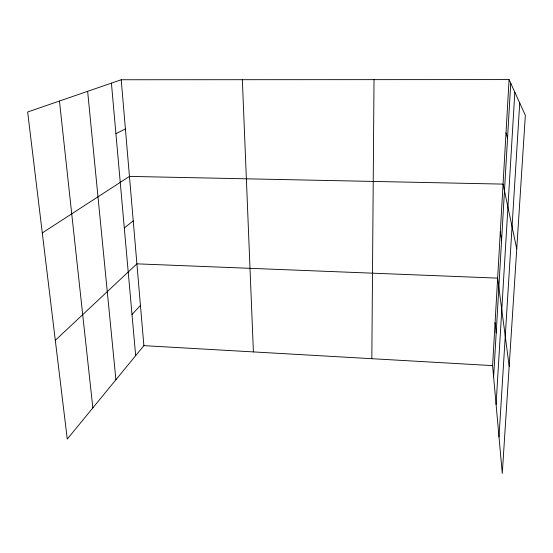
<?xml version="1.0" encoding="UTF-8"?>
<svg xmlns="http://www.w3.org/2000/svg" width="553" height="553" viewBox="0 0 553 553"><rect width="100%" height="100%" fill="white"/><g stroke="black" fill="none" stroke-linecap="round" stroke-linejoin="round"><path stroke-width="0.83" d="M371.83 358.697L374.022 79.646M509.078 79.591L525.35 115.356L502.276 473.409L492.605 365.616L509.078 79.591L121.211 79.75L27.65 111.996L67.266 439.089L143.87 345.639L121.211 79.75M493.622 376.987L510.744 83.254M496.089 404.499L514.829 92.227M499.006 436.967L519.73 103.01M132.001 314.526L140.441 305.415M55.307 340.337L136.902 263.843L497.645 278.131L509.182 366.314M124.301 227.96L133.238 220.861M42.298 232.937L129.45 176.4L503.057 184.108L516.744 248.864M115.916 133.674L125.407 128.953M143.87 345.639L492.605 365.616M506.009 132.872L507.543 138.119M500.299 231.977L501.606 239.988M495.08 322.648L496.186 332.982M59.454 101.033L92.849 407.886M87.644 91.321L115.909 379.752M111.423 83.13L135.658 355.655M242.345 79.701L253.398 351.915"/></g></svg>
